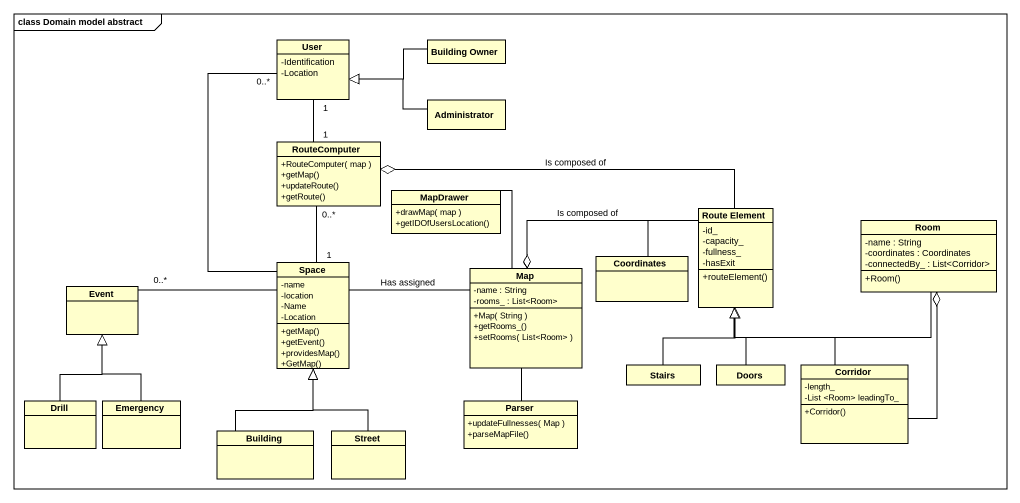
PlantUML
@startuml
mainframe class Domain model abstract
hide circle
hide empty members
skinparam classAttributeIconSize 0
class User {
  -Identification
  -Location
}
class "Building Owner" as Building_Owner
class Administrator
class RouteComputer {
  +RouteComputer( map )
  +getMap()
  +updateRoute()
  +getRoute()
}
class MapDrawer {
  +drawMap( map )
  +getIDOfUsersLocation()
}
class "Route Element" as Route_Element {
  -id_
  -capacity_
  -fullness_
  -hasExit
  +routeElement()
}
class Room {
  -name : String
  -coordinates : Coordinates
  -connectedBy_ : List<Corridor>
  +Room()
}
class Space {
  -name
  -location
  -Name
  -Location
  +getMap()
  +getEvent()
  +providesMap()
  +GetMap()
}
class "Map" as Map_ {
  -name : String
  -rooms_ : List<Room>
  +Map( String )
  +getRooms_()
  +setRooms( List<Room> )
}
class Coordinates
class Event
class Stairs
class Doors
class Corridor {
  -length_
  -List <Room> leadingTo_
  +Corridor()
}
class Drill
class Emergency
class Parser {
  +updateFullnesses( Map )
  +parseMapFile()
}
class Building
class Street
User "1" -- "1" RouteComputer
Building_Owner -left-|> User
Administrator -left-|> User
RouteComputer o-right- Route_Element : Is composed of
RouteComputer "0..*" -- "1" Space
MapDrawer -- Map_
Room -left-|> Route_Element
Room o-- Corridor
Space -up- "0..*" User
Space -right- Map_ : Has assigned
Map_ o-right- Route_Element : Is composed of
Map_ o-right- Coordinates
Map_ -- Parser
Event "0..*" -right- Space
Stairs -up-|> Route_Element
Doors -up-|> Route_Element
Corridor -up-|> Route_Element
Drill -up-|> Event
Emergency -up-|> Event
Building -up-|> Space
Street -up-|> Space
@enduml
